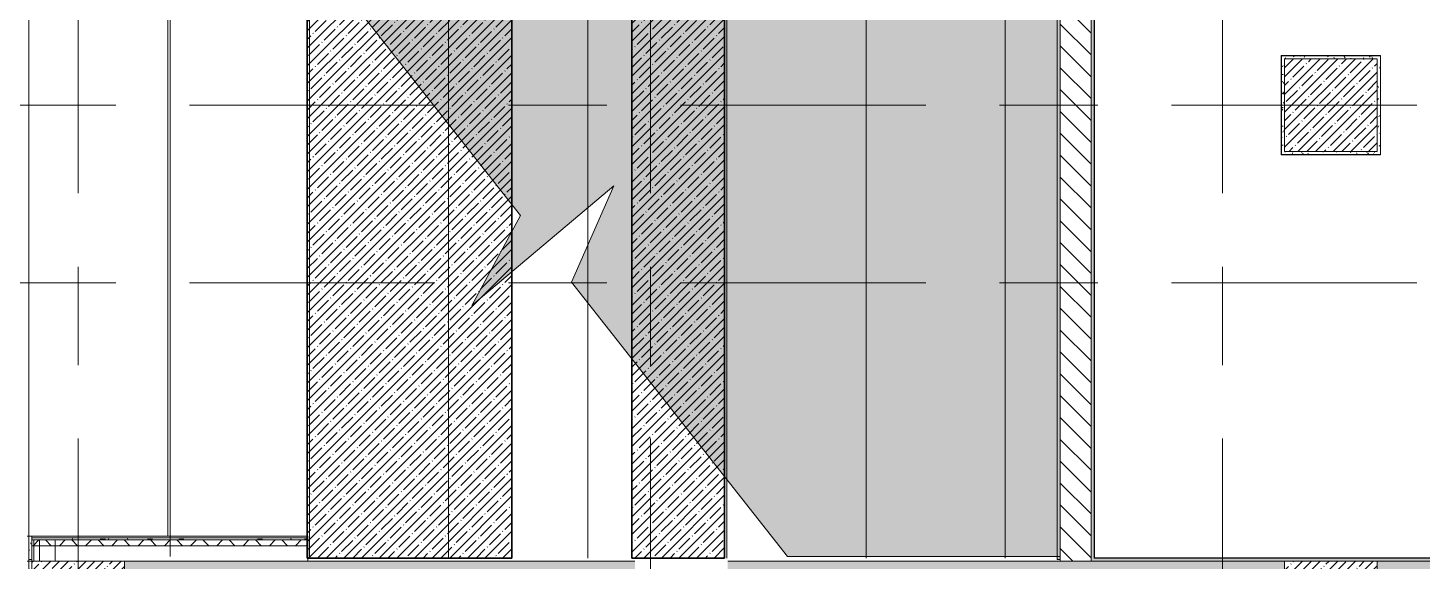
# Model space of a CAD drawing. Header units: millimetres. Extents: x -3708 to 187246, y -8553 to 29000.
# Drawn here: x 21884 to 30900, y 15200 to 18650 of the extents above; entities that cross this region are included whole.
import ezdxf

# ---------------------------------------------------------------- set-up
doc = ezdxf.new("R2010")
doc.units = ezdxf.units.MM
doc.linetypes.add('Осевая', pattern=[3175, 635, -476.25, 1587.5, -476.25])
for name, color, linetype, lineweight in [('A-DETL', 7, 'Continuous', 9), ('A-WALL', 7, 'Continuous', 9), ('I-WALL', 7, 'Continuous', 9), ('S-COLS', 7, 'Continuous', 9), ('S-STRS', 7, 'Continuous', 13), ('S-STRS-1', 7, 'Continuous', 9), ('S-STRS-2', 7, 'Continuous', 35), ('Оси-2', 7, 'Осевая', 9)]:
    doc.layers.add(name, color=color, linetype=linetype, lineweight=lineweight)
doc.layers.add('A-DETL-GENF-2', color=7, linetype='Continuous', lineweight=9, true_color=0xc0c0c0, transparency=0.4)
doc.layers.add('A-WALL-1', color=7, linetype='Continuous', lineweight=9, true_color=0x3c3c3c)
doc.layers.add('A-WALL-FNSH-1', color=7, linetype='Continuous', lineweight=9, true_color=0x3c3c3c)
pattern_1 = [(0, (0, 0), (121.92, 30.48), [10.058, -81.382, 10.058, -81.382, -487.68]), (0, (0, 0), (121.92, 30.48), [-182.88, 10.058, -172.822, 10.058, -81.382, -213.36]), (0, (0, 0), (121.92, 30.48), [-457.2, 10.058, -50.902, 10.058, -142.342]), (120, (45.72, 15.24), (-87.356454, 90.345817), [10.058, -81.382, 10.058, -81.382, -487.68]), (120, (45.72, 15.24), (-87.356454, 90.345817), [-182.88, 10.058, -172.822, 10.058, -81.382, -213.36]), (120, (45.72, 15.24), (-87.356454, 90.345817), [-457.2, 10.058, -50.902, 10.058, -142.342]), (240, (60.96, 76.2), (-34.563546, -120.825817), [10.058, -81.382, 10.058, -81.382, -487.68]), (240, (60.96, 76.2), (-34.563546, -120.825817), [-182.88, 10.058, -172.822, 10.058, -81.382, -213.36]), (240, (60.96, 76.2), (-34.563546, -120.825817), [-457.2, 10.058, -50.902, 10.058, -142.342])]

# ---------------------------------------------------------------- blocks, each defined once
blk = doc.blocks.new('BSC_Колонна _Прямоугольная - 600х600-V36-План заполнения и маркировки дверных проемов 1 этажа в осях 1-12')
at = {"layer": 'S-COLS'}
h = blk.add_hatch(dxfattribs=at)
h.set_pattern_fill('FP_47', color=256, style=0, pattern_type=2)
h.set_pattern_definition([(45, (-30310, -14900), (-57.02463, 57.02463), []), (45, (-30252.975, -14900), (-57.02463, 57.02463), [100.806, -20.161, 3.353, -16.808])])
h.paths.add_polyline_path([(300, -300), (300, 300), (-300, 300), (-300, -300)])
for p, q in [((300, 300), (-300, 300)), ((-300, 300), (-300, -300)), ((300, -300), (300, 300)), ((-300, -300), (300, -300))]:
    blk.add_line(p, q, dxfattribs=at)
blk = doc.blocks.new('BSC_Колонна _Прямоугольная - 600х600-V48-План заполнения и маркировки дверных проемов 1 этажа в осях 1-12')
at = {"layer": 'S-COLS'}
h = blk.add_hatch(dxfattribs=at)
h.set_pattern_fill('FP_59', color=256, style=0, pattern_type=2)
h.set_pattern_definition([(45, (-22210, -14900), (-57.02463, 57.02463), []), (45, (-22152.975, -14900), (-57.02463, 57.02463), [100.806, -20.161, 3.353, -16.808])])
h.paths.add_polyline_path([(234.1, -300), (300, -300), (300, 300), (-300, 300), (-300, -300)])
for p, q in [((300, 300), (-300, 300)), ((-300, 300), (-300, -300)), ((300, -300), (300, 300)), ((-300, -300), (300, -300))]:
    blk.add_line(p, q, dxfattribs=at)
blk = doc.blocks.new('BSC_Колонна _Прямоугольная - 600х600-23728797-План заполнения и маркировки дверных проемов 1 этажа в осях 1-12')
at = {"layer": 'S-COLS'}
h = blk.add_hatch(dxfattribs=at)
h.set_pattern_fill('FP_60', color=256, style=0, pattern_type=2)
h.set_pattern_definition([(45, (-30310, -18150), (-57.02463, 57.02463), []), (45, (-30252.975, -18150), (-57.02463, 57.02463), [100.806, -20.161, 3.353, -16.808])])
h.paths.add_polyline_path([(259, -300), (300, -300), (300, 300), (-300, 300), (-300, -300)])
for p, q in [((300, 300), (-300, 300)), ((-300, 300), (-300, -300)), ((300, -300), (300, 300)), ((-300, -300), (300, -300))]:
    blk.add_line(p, q, dxfattribs=at)
blk = doc.blocks.new('Перекрытия 2 - Перекрытия 4-32990152-План заполнения и маркировки дверных проемов 1 этажа в осях 1-12')
at = {"layer": 'S-STRS-1'}
h = blk.add_hatch(dxfattribs=at)
h.set_pattern_fill('FP_89', color=256, style=0, pattern_type=2)
h.set_pattern_definition([(45, (20, -20), (-57.02463, 57.02463), []), (45, (77.025, -20), (-57.02463, 57.02463), [100.806, -20.161, 3.353, -16.808])])
h.paths.add_polyline_path([(25033.8, 15200), (25033.8, 19180), (23710, 19180), (23710, 15200)])
h.paths.add_polyline_path([(25810, 15200), (26410, 15200), (26410, 19180), (25810, 19180), (25810, 15211)])
at = {"layer": 'S-STRS'}
for p, q in [((21910, 19180), (22810, 19180)), ((21910, 19180), (21910, 15341)), ((22810, 19180), (23710, 19180)), ((22810, 15341), (22810, 19180))]:
    blk.add_line(p, q, dxfattribs=at)
at = {"layer": 'S-STRS-2'}
for p, q in [((25033.8, 19180), (23710, 19180)), ((23710, 19180), (23710, 15200)), ((25033.8, 15200), (25033.8, 19180)), ((26410, 19180), (25810, 19180)), ((25810, 19180), (25810, 15200)), ((26410, 15200), (26410, 19180)), ((23710, 15200), (25033.8, 15200)), ((25810, 15200), (26410, 15200))]:
    blk.add_line(p, q, dxfattribs=at)
blk = doc.blocks.new('BSC_Колонна _Прямоугольная - 600х600-V80-План заполнения и маркировки дверных проемов 1 этажа в осях 1-12')
at = {"layer": 'S-COLS'}
for p, q in [((300, 300), (-300, 300)), ((-300, 300), (-300, -300)), ((300, -300), (300, 300)), ((-300, -300), (300, -300))]:
    blk.add_line(p, q, dxfattribs=at)

msp = doc.modelspace()

# ---------------------------------------------------------------- hatches: boundary and pattern name
at = {"layer": 'A-DETL-GENF-2'}
msp.add_hatch(color=256, dxfattribs=at).paths.add_polyline_path([(26796.8, 15231), (28560, 15231), (28560, 19200), (23690, 19200), (23690, 19188.5), (25069.2, 17437.1), (24755.9, 16853.1), (25672.8, 17628.4), (25399.9, 17004.8), (26390, 15747.5)])
at = {"layer": 'I-WALL'}
h = msp.add_hatch(dxfattribs=at)
h.set_pattern_fill('FP_86', color=256, style=0, pattern_type=2)
h.set_pattern_definition(pattern_1)
h.paths.add_polyline_path([(28560, 15210), (28560, 26490), (28540, 26490), (28540, 15210)])
h = msp.add_hatch(dxfattribs=at)
h.set_pattern_fill('FP_20', color=256, style=0, pattern_type=2)
h.set_pattern_definition([(135, (0, 0), (-70.71068, -70.71068), [])])
h.paths.add_polyline_path([(28760, 15200), (28760, 26500), (28560, 26500), (28560, 15200)])
h = msp.add_hatch(dxfattribs=at)
h.set_pattern_fill('FP_86', color=256, style=0, pattern_type=2)
h.set_pattern_definition(pattern_1)
h.paths.add_polyline_path([(28760, 15220), (28780, 15221), (28780, 19900), (28760, 19900), (28760, 16681.5)])
h = msp.add_hatch(dxfattribs=at)
h.set_pattern_fill('FP_86', color=256, style=0, pattern_type=2)
h.set_pattern_definition(pattern_1)
h.paths.add_polyline_path([(29990, 18450), (30610, 18450), (30610, 18470), (29990, 18470)])
h = msp.add_hatch(dxfattribs=at)
h.set_pattern_fill('FP_86', color=256, style=0, pattern_type=2)
h.set_pattern_definition(pattern_1)
h.paths.add_polyline_path([(29990, 17830), (30010, 17830), (30010, 18450), (29990, 18450)])
h = msp.add_hatch(dxfattribs=at)
h.set_pattern_fill('FP_86', color=256, style=0, pattern_type=2)
h.set_pattern_definition(pattern_1)
h.paths.add_polyline_path([(30610, 17850), (30630, 17850), (30630, 18470), (30610, 18470), (30610, 18450)])
h = msp.add_hatch(dxfattribs=at)
h.set_pattern_fill('FP_86', color=256, style=0, pattern_type=2)
h.set_pattern_definition(pattern_1)
h.paths.add_polyline_path([(30610, 17830), (30630, 17830), (30630, 17850), (30010, 17850), (30010.7, 17830), (30569, 17830)])
h = msp.add_hatch(dxfattribs=at)
h.set_pattern_fill('FP_86', color=256, style=0, pattern_type=2)
h.set_pattern_definition(pattern_1)
h.paths.add_polyline_path([(21910, 15210), (21910, 15361), (21890, 15361), (21890, 15210), (21891.3, 15210)])
h = msp.add_hatch(dxfattribs=at)
h.set_pattern_fill('FP_90', color=256, style=0, pattern_type=2)
h.set_pattern_definition([(0, (0, 0), (406.4, 101.6), [33.528, -271.272, 33.528, -271.272, -1625.6]), (0, (0, 0), (406.4, 101.6), [-609.6, 33.528, -576.072, 33.528, -271.272, -711.2]), (0, (0, 0), (406.4, 101.6), [-1524, 33.528, -169.672, 33.528, -474.472]), (120, (152.4, 50.8), (-291.18818, 301.15272), [33.528, -271.272, 33.528, -271.272, -1625.6]), (120, (152.4, 50.8), (-291.18818, 301.15272), [-609.6, 33.528, -576.072, 33.528, -271.272, -711.2]), (120, (152.4, 50.8), (-291.18818, 301.15272), [-1524, 33.528, -169.672, 33.528, -474.472]), (240, (203.2, 254), (-115.21182, -402.75272), [33.528, -271.272, 33.528, -271.272, -1625.6]), (240, (203.2, 254), (-115.21182, -402.75272), [-609.6, 33.528, -576.072, 33.528, -271.272, -711.2]), (240, (203.2, 254), (-115.21182, -402.75272), [-1524, 33.528, -169.672, 33.528, -474.472])])
h.paths.add_polyline_path([(22444.1, 15337), (23690, 15337), (23690, 15350), (21910, 15350), (21910, 15337)])
h = msp.add_hatch(dxfattribs=at)
h.set_pattern_fill('FP_91', color=256, style=0, pattern_type=2)
h.set_pattern_definition([(135, (0, 0), (-84.8528, -84.8528), []), (225, (0, 0), (84.8528, -84.8528), [])])
h.paths.add_polyline_path([(22444.1, 15300), (23690, 15300), (23690, 15337), (21910, 15337), (21910, 15300)])
h = msp.add_hatch(dxfattribs=at)
h.set_pattern_fill('FP_86', color=256, style=0, pattern_type=2)
h.set_pattern_definition(pattern_1)
h.paths.add_polyline_path([(21910, 14580), (21910, 15210), (21890, 15210), (21890, 14580)])
h = msp.add_hatch(dxfattribs=at)
h.set_pattern_fill('FP_1', color=256, style=0, pattern_type=2)
h.set_pattern_definition([(45, (0, 0), (-57.02463, 57.02463), []), (45, (57.025, 0), (-57.02463, 57.02463), [100.806, -20.161, 3.353, -16.808])])
h.paths.add_polyline_path([(28560, 14980), (30010, 14980), (30010, 15200), (26410, 15200), (26410, 14980), (27860.7, 14980)])
h.paths.add_polyline_path([(22790, 14980), (25810, 14980), (25810, 15200), (22510, 15200), (22510, 14980)])
h.paths.add_polyline_path([(30790, 14980), (33010, 14980), (33010, 15200), (30610, 15200), (30610, 14980)])
h = msp.add_hatch(dxfattribs=at)
h.set_pattern_fill('FP_86', color=256, style=0, pattern_type=2)
h.set_pattern_definition(pattern_1)
h.paths.add_polyline_path([(28760, 15200), (33390.5, 15200), (33390.5, 15220), (28760, 15220)])

# ---------------------------------------------------------------- linework, layer by layer
at = {"layer": 'A-DETL'}
for p, q in [((22804.5, 19200), (22804.5, 15231)), ((23680.9, 19200), (25069.2, 17437.1)), ((23704.5, 19200), (23704.5, 15220)), ((24604.5, 19200), (24604.5, 15220)), ((25504.5, 19200), (25504.5, 15220)), ((26404.5, 19200), (26404.5, 15220)), ((27304.5, 19200), (27304.5, 15220)), ((28204.5, 19200), (28204.5, 15220)), ((28560, 15231), (28560, 19200)), ((24755.9, 16853.1), (25672.8, 17628.4)), ((25672.8, 17628.4), (25399.9, 17004.8)), ((25069.2, 17437.1), (24755.9, 16853.1)), ((25399.9, 17004.8), (26796.8, 15231)), ((26796.8, 15231), (28560, 15231))]:
    msp.add_line(p, q, dxfattribs=at)
at = {"layer": 'A-WALL'}
for p, q in [((28780, 19880), (28780, 15220)), ((23695, 15337), (21910, 15337)), ((21923, 15337), (21923, 15200)), ((21960, 15337), (21960, 15200)), ((23695, 15300), (21910, 15300)), ((28780, 15220), (33370.5, 15220))]:
    msp.add_line(p, q, dxfattribs=at)
at = {"layer": 'A-WALL-1'}
for p, q in [((28540, 26490), (28540, 15210)), ((28560, 26500), (28560, 15200)), ((28760, 15200), (28760, 19900)), ((30630, 18470), (29990, 18470)), ((29990, 18470), (29990, 17830)), ((30630, 17830), (30630, 18470)), ((29990, 17830), (30630, 17830)), ((21910, 15361), (21890, 15361)), ((21890, 15361), (21890, 15000)), ((21910, 15200), (21910, 15361)), ((22060, 15337), (21910, 15337)), ((22060, 15200), (22060, 15337)), ((23695, 15200), (23695, 15350)), ((21910, 15210), (21890, 15210)), ((21890, 15200), (21910, 15200)), ((22510, 15200), (25810, 15200)), ((26410, 15200), (30010, 15200)), ((28540, 15210), (28560, 15210)), ((33010, 15200), (30610, 15200))]:
    msp.add_line(p, q, dxfattribs=at)
at = {"layer": 'A-WALL-FNSH-1'}
for p, q in [((28781, 15221), (28781, 19879)), ((30631, 18471), (29989, 18471)), ((29989, 18471), (29989, 17829)), ((30631, 17829), (30631, 18471)), ((29989, 17829), (30631, 17829)), ((21890, 15361), (21879, 15361)), ((23695, 15361), (21910, 15361)), ((21910, 15350), (23695, 15350)), ((23695, 15350), (23695, 15361)), ((21879, 15200), (21890, 15200)), ((33369.5, 15221), (28781, 15221))]:
    msp.add_line(p, q, dxfattribs=at)
at = {"layer": 'Оси-2'}
for p, q in [((22210, 593.7), (22210, 24898.1)), ((25910, 593.7), (25910, 24898.1)), ((29610, 593.7), (29610, 24898.1)), ((-407.8, 18150), (35810, 18150)), ((-407.8, 17000), (35810, 17000))]:
    msp.add_line(p, q, dxfattribs=at)

# ---------------------------------------------------------------- block references
at = {"layer": 'S-COLS'}
for name, p in [('BSC_Колонна _Прямоугольная - 600х600-23728797-План заполнения и маркировки дверных проемов 1 этажа в осях 1-12', (30310, 18150)), ('BSC_Колонна _Прямоугольная - 600х600-V80-План заполнения и маркировки дверных проемов 1 этажа в осях 1-12', (30310, 18150)), ('BSC_Колонна _Прямоугольная - 600х600-V48-План заполнения и маркировки дверных проемов 1 этажа в осях 1-12', (22210, 14900)), ('BSC_Колонна _Прямоугольная - 600х600-V36-План заполнения и маркировки дверных проемов 1 этажа в осях 1-12', (30310, 14900))]:
    msp.add_blockref(name, p, dxfattribs=at)
at = {"layer": 'S-STRS'}
msp.add_blockref('Перекрытия 2 - Перекрытия 4-32990152-План заполнения и маркировки дверных проемов 1 этажа в осях 1-12', (-20, 20), dxfattribs=at)

doc.saveas('drawing.dxf')
